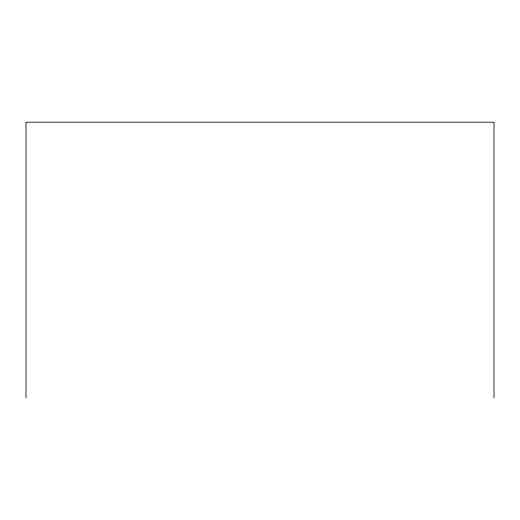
<?xml version="1.0" encoding="UTF-8"?>
<svg xmlns="http://www.w3.org/2000/svg" width="520" height="520" viewBox="0 0 520 520"><rect width="100%" height="100%" fill="white"/><g stroke="black" fill="none" stroke-linecap="round" stroke-linejoin="round"><path stroke-width="0.78" d="M494 397.8L494 122.2L26 122.2L26 397.8"/></g></svg>
